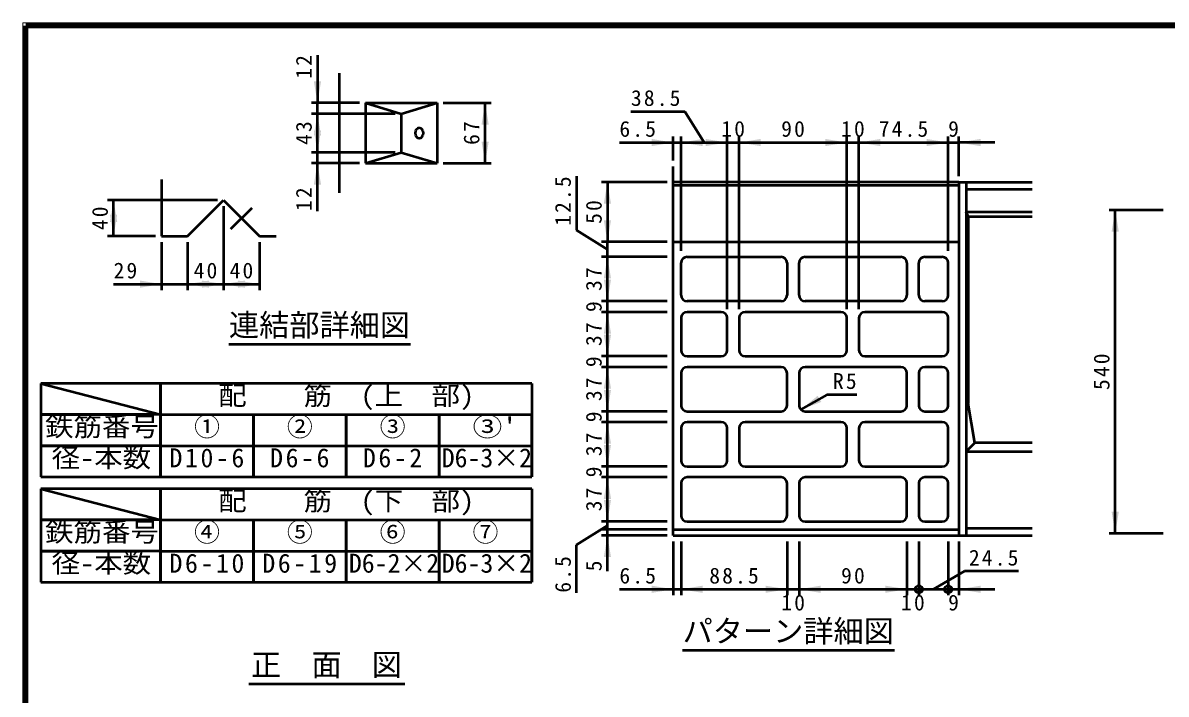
# Model space of a CAD drawing. Units: millimetres, scale not verified. Extents: x 100 to 4105, y 100 to 2870.
# Drawn here: x 100 to 2009, y 1749 to 2870 of the extents above; entities that cross this region are included whole.
import ezdxf
from ezdxf.enums import TextEntityAlignment as Align

# ---------------------------------------------------------------- set-up
doc = ezdxf.new("R2010")
doc.units = ezdxf.units.MM
doc.header["$LTSCALE"] = 5
doc.linetypes.add('USER1', pattern=[13.4, 10, -1.2, 1, -1.2])
doc.layers.add('V-nasSTD', color=7, linetype='Continuous', lineweight=35)
doc.styles.add('ＭＳ ゴシック', font='')
doc.styles.get('ＭＳ ゴシック').set_extended_font_data('MS Gothic')

msp = doc.modelspace()

# ---------------------------------------------------------------- hatches: boundary and pattern name
at = {"layer": 'V-nasSTD'}
for points in [[(585.914, 2772.268), (591.914, 2736.268), (597.914, 2772.268)], [(877.914, 2700.268), (871.914, 2736.268), (865.914, 2700.268)], [(597.914, 2682.268), (591.914, 2718.268), (585.914, 2682.268)], [(585.914, 2689.768), (591.914, 2653.768), (597.914, 2689.768)], [(1150.131, 2664.187), (1186.131, 2670.187), (1150.131, 2676.187)], [(1235.131, 2676.187), (1199.131, 2670.187), (1235.131, 2664.187)], [(1240.131, 2664.187), (1276.131, 2670.187), (1240.131, 2676.187)], [(1332.131, 2676.187), (1296.131, 2670.187), (1332.131, 2664.187)], [(1440.131, 2664.187), (1476.131, 2670.187), (1440.131, 2676.187)], [(1532.131, 2676.187), (1496.131, 2670.187), (1532.131, 2664.187)], [(1609.131, 2664.187), (1645.131, 2670.187), (1609.131, 2676.187)], [(1699.131, 2676.187), (1663.131, 2670.187), (1699.131, 2664.187)], [(865.914, 2671.768), (871.914, 2635.768), (877.914, 2671.768)], [(597.914, 2599.768), (591.914, 2635.768), (585.914, 2599.768)], [(1082.131, 2568.187), (1076.131, 2604.187), (1070.131, 2568.187)], [(257.494, 2537.695), (251.494, 2573.695), (245.494, 2537.695)], [(245.494, 2549.695), (251.494, 2513.695), (257.494, 2549.695)], [(1070.131, 2540.187), (1076.131, 2504.187), (1082.131, 2540.187)], [(1930.106, 2521.505), (1924.106, 2557.505), (1918.106, 2521.505)], [(1082.131, 2443.187), (1076.131, 2479.187), (1070.131, 2443.187)], [(295.494, 2427.695), (331.494, 2433.695), (295.494, 2439.695)], [(410.994, 2439.695), (374.994, 2433.695), (410.994, 2427.695)], [(398.994, 2427.695), (434.994, 2433.695), (398.994, 2439.695)], [(470.994, 2439.695), (434.994, 2433.695), (470.994, 2427.695)], [(458.994, 2427.695), (494.994, 2433.695), (458.994, 2439.695)], [(1070.131, 2441.187), (1076.131, 2405.187), (1082.131, 2441.187)], [(1082.131, 2351.187), (1076.131, 2387.187), (1070.131, 2351.187)], [(1070.131, 2349.187), (1076.131, 2313.187), (1082.131, 2349.187)], [(1082.131, 2259.187), (1076.131, 2295.187), (1070.131, 2259.187)], [(1070.131, 2257.187), (1076.131, 2221.187), (1082.131, 2257.187)], [(1427.237, 2247.312), (1399.06, 2224.116), (1433.237, 2236.92)], [(1082.131, 2167.187), (1076.131, 2203.187), (1070.131, 2167.187)], [(1070.131, 2165.187), (1076.131, 2129.187), (1082.131, 2165.187)], [(1082.131, 2075.187), (1076.131, 2111.187), (1070.131, 2075.187)], [(1070.131, 2073.187), (1076.131, 2037.187), (1082.131, 2073.187)], [(1918.106, 2053.505), (1924.106, 2017.505), (1930.106, 2053.505)], [(1082.131, 1978.187), (1076.131, 2014.187), (1070.131, 1978.187)], [(1150.131, 1918.187), (1186.131, 1924.187), (1150.131, 1930.187)], [(1235.131, 1930.187), (1199.131, 1924.187), (1235.131, 1918.187)], [(1340.131, 1918.187), (1376.131, 1924.187), (1340.131, 1930.187)], [(1432.131, 1930.187), (1396.131, 1924.187), (1432.131, 1918.187)], [(1540.131, 1918.187), (1576.131, 1924.187), (1540.131, 1930.187)], [(1699.131, 1930.187), (1663.131, 1924.187), (1699.131, 1918.187)]]:
    msp.add_hatch(color=256, dxfattribs=at).paths.add_polyline_path(points)

# ---------------------------------------------------------------- linework, layer by layer
at = {"layer": 'V-nasSTD', "lineweight": 100}
for p, q in [((105, 2865), (105, 105)), ((4100, 2865), (105, 2865))]:
    msp.add_line(p, q, dxfattribs=at)
at = {"layer": 'V-nasSTD', "lineweight": 50}
for p, q in [((591.914, 2816.268), (591.914, 2736.268)), ((628.414, 2786.018), (628.414, 2586.018)), ((661.914, 2736.268), (581.914, 2736.268)), ((591.914, 2718.268), (591.914, 2736.268)), ((671.914, 2736.268), (671.914, 2635.768)), ((671.914, 2736.268), (791.914, 2736.268)), ((671.914, 2736.268), (731.914, 2718.268)), ((731.914, 2718.268), (791.914, 2736.268)), ((791.914, 2736.268), (791.914, 2635.768)), ((801.914, 2736.268), (881.914, 2736.268)), ((871.914, 2635.768), (871.914, 2736.268)), ((721.914, 2718.268), (581.914, 2718.268)), ((591.914, 2653.768), (591.914, 2718.268)), ((731.914, 2718.268), (731.914, 2653.768)), ((1115.415, 2721.722), (1205.415, 2721.722)), ((1205.415, 2721.722), (1237.631, 2670.187)), ((1186.131, 2640.187), (1186.131, 2680.187)), ((1199.131, 2489.187), (1199.131, 2680.187)), ((1276.131, 2392.187), (1276.131, 2680.187)), ((1296.131, 2392.187), (1296.131, 2680.187)), ((1476.131, 2392.187), (1476.131, 2680.187)), ((1496.131, 2392.187), (1496.131, 2680.187)), ((1645.131, 2489.187), (1645.131, 2680.187)), ((1663.131, 2614.187), (1663.131, 2680.187)), ((721.914, 2653.768), (581.914, 2653.768)), ((591.914, 2635.768), (591.914, 2653.768)), ((671.914, 2635.768), (731.914, 2653.768)), ((731.914, 2653.768), (791.914, 2635.768)), ((1096.131, 2670.187), (1186.131, 2670.187)), ((1186.131, 2670.187), (1199.131, 2670.187)), ((1199.131, 2670.187), (1276.131, 2670.187)), ((1276.131, 2670.187), (1296.131, 2670.187)), ((1296.131, 2670.187), (1476.131, 2670.187)), ((1476.131, 2670.187), (1496.131, 2670.187)), ((1496.131, 2670.187), (1645.131, 2670.187)), ((1645.131, 2670.187), (1663.131, 2670.187)), ((1723.131, 2670.187), (1663.131, 2670.187)), ((661.914, 2635.768), (581.914, 2635.768)), ((591.914, 2555.768), (591.914, 2635.768)), ((671.914, 2635.768), (791.914, 2635.768)), ((801.914, 2635.768), (881.914, 2635.768)), ((1186.131, 2014.187), (1186.131, 2630.187)), ((331.494, 2608.695), (331.494, 2513.695)), ((1024.596, 2613.903), (1024.596, 2523.903)), ((1176.131, 2604.187), (1066.131, 2604.187)), ((1076.131, 2604.187), (1076.131, 2504.187)), ((1663.131, 2604.187), (1186.131, 2604.187)), ((1663.131, 2598.187), (1186.131, 2598.187)), ((1663.131, 2604.187), (1663.131, 2014.187)), ((1663.131, 2604.187), (1675.131, 2604.187)), ((1663.131, 2604.187), (1785.131, 2604.187)), ((1675.131, 2604.187), (1675.131, 2014.187)), ((1675.131, 2592.187), (1785.131, 2592.187)), ((424.994, 2573.695), (241.494, 2573.695)), ((251.494, 2513.695), (251.494, 2573.695)), ((374.994, 2513.695), (434.994, 2573.695)), ((434.994, 2573.695), (494.994, 2513.695)), ((434.994, 2563.695), (434.994, 2423.695)), ((1675.131, 2554.187), (1785.131, 2554.187)), ((1678.631, 2546.387), (1675.131, 2554.187)), ((1678.631, 2546.387), (1678.631, 2234.187)), ((1678.631, 2546.387), (1785.131, 2546.387)), ((2004.106, 2557.505), (1914.106, 2557.505)), ((1924.106, 2017.505), (1924.106, 2557.505)), ((1024.596, 2523.903), (1076.131, 2491.687)), ((321.494, 2513.695), (241.494, 2513.695)), ((331.494, 2513.695), (374.994, 2513.695)), ((331.494, 2503.695), (331.494, 2423.695)), ((374.994, 2503.695), (374.994, 2423.695)), ((494.994, 2513.695), (522.994, 2513.695)), ((494.994, 2503.695), (494.994, 2423.695)), ((1176.131, 2504.187), (1066.131, 2504.187)), ((1076.131, 2479.187), (1076.131, 2504.187)), ((1186.131, 2504.187), (1663.131, 2504.187)), ((1176.131, 2479.187), (1066.131, 2479.187)), ((1076.131, 2405.187), (1076.131, 2479.187)), ((1199.131, 2415.187), (1199.131, 2469.187)), ((1209.131, 2479.187), (1366.131, 2479.187)), ((1376.131, 2469.187), (1376.131, 2415.187)), ((1396.131, 2415.187), (1396.131, 2469.187)), ((1406.131, 2479.187), (1566.131, 2479.187)), ((1576.131, 2469.187), (1576.131, 2415.187)), ((1596.131, 2415.187), (1596.131, 2469.187)), ((1606.131, 2479.187), (1635.131, 2479.187)), ((1645.131, 2415.187), (1645.131, 2469.187)), ((251.494, 2433.695), (331.494, 2433.695)), ((331.494, 2433.695), (374.994, 2433.695)), ((374.994, 2433.695), (434.994, 2433.695)), ((434.994, 2433.695), (494.994, 2433.695)), ((1176.131, 2405.187), (1066.131, 2405.187)), ((1176.131, 2387.187), (1066.131, 2387.187)), ((1076.131, 2387.187), (1076.131, 2405.187)), ((1076.131, 2313.187), (1076.131, 2387.187)), ((1366.131, 2405.187), (1209.131, 2405.187)), ((1266.131, 2387.187), (1209.131, 2387.187)), ((1466.131, 2387.187), (1306.131, 2387.187)), ((1566.131, 2405.187), (1406.131, 2405.187)), ((1635.131, 2387.187), (1506.131, 2387.187)), ((1635.131, 2405.187), (1606.131, 2405.187)), ((1199.131, 2377.187), (1199.131, 2323.187)), ((1276.131, 2323.187), (1276.131, 2377.187)), ((1296.131, 2377.187), (1296.131, 2323.187)), ((1476.131, 2323.187), (1476.131, 2377.187)), ((1496.131, 2377.187), (1496.131, 2323.187)), ((1645.131, 2323.187), (1645.131, 2377.187)), ((444.156, 2333.451), (747.564, 2333.451)), ((1176.131, 2313.187), (1066.131, 2313.187)), ((1176.131, 2313.187), (1066.131, 2313.187)), ((1076.131, 2295.187), (1076.131, 2313.187)), ((1209.131, 2313.187), (1266.131, 2313.187)), ((1306.131, 2313.187), (1466.131, 2313.187)), ((1506.131, 2313.187), (1635.131, 2313.187)), ((1176.131, 2295.187), (1066.131, 2295.187)), ((1076.131, 2221.187), (1076.131, 2295.187)), ((1366.131, 2295.187), (1209.131, 2295.187)), ((1566.131, 2295.187), (1406.131, 2295.187)), ((1635.131, 2295.187), (1606.131, 2295.187)), ((1199.131, 2285.187), (1199.131, 2231.187)), ((1376.131, 2231.187), (1376.131, 2285.187)), ((1396.131, 2285.187), (1396.131, 2231.187)), ((1576.131, 2231.187), (1576.131, 2285.187)), ((1596.131, 2285.187), (1596.131, 2231.187)), ((1645.131, 2231.187), (1645.131, 2285.187)), ((130, 2267.896), (130, 2215.896)), ((330, 2267.896), (130, 2267.896)), ((130, 2267.896), (330, 2215.896)), ((330, 2215.896), (330, 2267.896)), ((330, 2267.896), (330, 2215.896)), ((485, 2267.896), (330, 2267.896)), ((640, 2267.896), (485, 2267.896)), ((795, 2267.896), (640, 2267.896)), ((950, 2267.896), (795, 2267.896)), ((950, 2267.896), (950, 2215.896)), ((1442.362, 2249.116), (1399.06, 2224.116)), ((1492.362, 2249.116), (1442.362, 2249.116)), ((1689.506, 2168.528), (1678.631, 2234.187)), ((130, 2215.896), (295, 2215.896)), ((130, 2215.896), (130, 2163.896)), ((330, 2215.896), (130, 2215.896)), ((330, 2215.896), (485, 2215.896)), ((330, 2163.896), (330, 2215.896)), ((330, 2215.896), (330, 2163.896)), ((485, 2215.896), (640, 2215.896)), ((485, 2163.896), (485, 2215.896)), ((485, 2215.896), (485, 2163.896)), ((640, 2215.896), (795, 2215.896)), ((640, 2163.896), (640, 2215.896)), ((640, 2215.896), (640, 2163.896)), ((795, 2215.896), (950, 2215.896)), ((795, 2163.896), (795, 2215.896)), ((795, 2215.896), (795, 2163.896)), ((950, 2163.896), (950, 2215.896)), ((950, 2163.896), (950, 2215.896)), ((950, 2215.896), (950, 2163.896)), ((1176.131, 2221.187), (1066.131, 2221.187)), ((1176.131, 2221.187), (1066.131, 2221.187)), ((1076.131, 2203.187), (1076.131, 2221.187)), ((1209.131, 2221.187), (1366.131, 2221.187)), ((1406.131, 2221.187), (1566.131, 2221.187)), ((1606.131, 2221.187), (1635.131, 2221.187)), ((1176.131, 2203.187), (1066.131, 2203.187)), ((1076.131, 2129.187), (1076.131, 2203.187)), ((1266.131, 2203.187), (1209.131, 2203.187)), ((1466.131, 2203.187), (1306.131, 2203.187)), ((1635.131, 2203.187), (1506.131, 2203.187)), ((1199.131, 2193.187), (1199.131, 2139.187)), ((1276.131, 2139.187), (1276.131, 2193.187)), ((1296.131, 2193.187), (1296.131, 2139.187)), ((1476.131, 2139.187), (1476.131, 2193.187)), ((1496.131, 2193.187), (1496.131, 2139.187)), ((1645.131, 2139.187), (1645.131, 2193.187)), ((130, 2163.896), (295, 2163.896)), ((130, 2163.896), (130, 2111.896)), ((330, 2163.896), (130, 2163.896)), ((330, 2163.896), (485, 2163.896)), ((330, 2111.896), (330, 2163.896)), ((330, 2163.896), (330, 2111.896)), ((485, 2163.896), (640, 2163.896)), ((485, 2111.896), (485, 2163.896)), ((485, 2163.896), (485, 2111.896)), ((640, 2163.896), (795, 2163.896)), ((640, 2111.896), (640, 2163.896)), ((640, 2163.896), (640, 2111.896)), ((795, 2163.896), (950, 2163.896)), ((795, 2111.896), (795, 2163.896)), ((795, 2163.896), (795, 2111.896)), ((950, 2111.896), (950, 2163.896)), ((950, 2111.896), (950, 2163.896)), ((950, 2163.896), (950, 2111.896)), ((1689.506, 2168.528), (1675.131, 2154.187)), ((1785.131, 2168.528), (1689.506, 2168.528)), ((1675.131, 2154.187), (1785.131, 2154.187)), ((1176.131, 2129.187), (1066.131, 2129.187)), ((1176.131, 2129.187), (1066.131, 2129.187)), ((1076.131, 2111.187), (1076.131, 2129.187)), ((1209.131, 2129.187), (1266.131, 2129.187)), ((1306.131, 2129.187), (1466.131, 2129.187)), ((1506.131, 2129.187), (1635.131, 2129.187)), ((130, 2111.896), (330, 2111.896)), ((330, 2111.896), (485, 2111.896)), ((485, 2111.896), (640, 2111.896)), ((640, 2111.896), (795, 2111.896)), ((795, 2111.896), (950, 2111.896)), ((1176.131, 2111.187), (1066.131, 2111.187)), ((1076.131, 2037.187), (1076.131, 2111.187)), ((1199.131, 2101.187), (1199.131, 2047.187)), ((1366.131, 2111.187), (1209.131, 2111.187)), ((1376.131, 2047.187), (1376.131, 2101.187)), ((1396.131, 2101.187), (1396.131, 2047.187)), ((1566.131, 2111.187), (1406.131, 2111.187)), ((1576.131, 2047.187), (1576.131, 2101.187)), ((1596.131, 2101.187), (1596.131, 2047.187)), ((1635.131, 2111.187), (1606.131, 2111.187)), ((1645.131, 2047.187), (1645.131, 2101.187)), ((130, 2091.896), (130, 2039.896)), ((330, 2091.896), (130, 2091.896)), ((130, 2091.896), (330, 2039.896)), ((330, 2039.896), (330, 2091.896)), ((330, 2091.896), (330, 2039.896)), ((485, 2091.896), (330, 2091.896)), ((640, 2091.896), (485, 2091.896)), ((795, 2091.896), (640, 2091.896)), ((950, 2091.896), (795, 2091.896)), ((950, 2091.896), (950, 2039.896)), ((130, 2039.896), (295, 2039.896)), ((130, 2039.896), (130, 1987.896)), ((330, 2039.896), (130, 2039.896)), ((330, 2039.896), (485, 2039.896)), ((330, 1987.896), (330, 2039.896)), ((330, 2039.896), (330, 1987.896)), ((485, 2039.896), (640, 2039.896)), ((485, 1987.896), (485, 2039.896)), ((485, 2039.896), (485, 1987.896)), ((640, 2039.896), (795, 2039.896)), ((640, 1987.896), (640, 2039.896)), ((640, 2039.896), (640, 1987.896)), ((795, 2039.896), (950, 2039.896)), ((795, 1987.896), (795, 2039.896)), ((795, 2039.896), (795, 1987.896)), ((950, 1987.896), (950, 2039.896)), ((950, 1987.896), (950, 2039.896)), ((950, 2039.896), (950, 1987.896)), ((1024.596, 1998.471), (1076.131, 2030.687)), ((1176.131, 2037.187), (1066.131, 2037.187)), ((1176.131, 2024.187), (1066.131, 2024.187)), ((1076.131, 2024.187), (1076.131, 2037.187)), ((1076.131, 2014.187), (1076.131, 2024.187)), ((1186.131, 2024.187), (1663.131, 2024.187)), ((1209.131, 2037.187), (1366.131, 2037.187)), ((1406.131, 2037.187), (1566.131, 2037.187)), ((1606.131, 2037.187), (1635.131, 2037.187)), ((1675.131, 2026.187), (1785.131, 2026.187)), ((1176.131, 2014.187), (1066.131, 2014.187)), ((1076.131, 1954.187), (1076.131, 2014.187)), ((1186.131, 2014.187), (1663.131, 2014.187)), ((1663.131, 2014.187), (1675.131, 2014.187)), ((1663.131, 2014.187), (1675.131, 2014.187)), ((1675.131, 2014.187), (1785.131, 2014.187)), ((2004.106, 2017.505), (1914.106, 2017.505)), ((130, 1987.896), (295, 1987.896)), ((130, 1987.896), (130, 1935.896)), ((330, 1987.896), (130, 1987.896)), ((330, 1987.896), (485, 1987.896)), ((330, 1935.896), (330, 1987.896)), ((330, 1987.896), (330, 1935.896)), ((485, 1987.896), (640, 1987.896)), ((485, 1935.896), (485, 1987.896)), ((485, 1987.896), (485, 1935.896)), ((640, 1987.896), (795, 1987.896)), ((640, 1935.896), (640, 1987.896)), ((640, 1987.896), (640, 1935.896)), ((795, 1987.896), (950, 1987.896)), ((795, 1935.896), (795, 1987.896)), ((795, 1987.896), (795, 1935.896)), ((950, 1935.896), (950, 1987.896)), ((950, 1935.896), (950, 1987.896)), ((950, 1987.896), (950, 1935.896)), ((1024.596, 1918.471), (1024.596, 1998.471)), ((1186.131, 2004.187), (1186.131, 1914.187)), ((1199.131, 2004.187), (1199.131, 1914.187)), ((1376.131, 2004.187), (1376.131, 1914.187)), ((1396.131, 2004.187), (1396.131, 1914.187)), ((1576.131, 2004.187), (1576.131, 1914.187)), ((1596.131, 2004.187), (1596.131, 1914.187)), ((1645.131, 2004.187), (1645.131, 1914.187)), ((1663.131, 2004.187), (1663.131, 1914.187)), ((1672.593, 1954.187), (1620.631, 1924.187)), ((1762.593, 1954.187), (1672.593, 1954.187)), ((130, 1935.896), (330, 1935.896)), ((330, 1935.896), (485, 1935.896)), ((485, 1935.896), (640, 1935.896)), ((640, 1935.896), (795, 1935.896)), ((795, 1935.896), (950, 1935.896)), ((1096.131, 1924.187), (1186.131, 1924.187)), ((1186.131, 1924.187), (1199.131, 1924.187)), ((1199.131, 1924.187), (1376.131, 1924.187)), ((1376.131, 1924.187), (1396.131, 1924.187)), ((1396.131, 1924.187), (1576.131, 1924.187)), ((1576.131, 1924.187), (1596.131, 1924.187)), ((1596.131, 1924.187), (1645.131, 1924.187)), ((1645.131, 1924.187), (1663.131, 1924.187)), ((1663.131, 1924.187), (1723.131, 1924.187)), ((1201.677, 1822.424), (1555.686, 1822.424)), ((477.126, 1766.244), (737.932, 1766.244))]:
    msp.add_line(p, q, dxfattribs=at)
at = {"layer": 'V-nasSTD', "linetype": 'USER1', "lineweight": 50}
msp.add_line((447.316, 2526.017), (482.672, 2561.373), dxfattribs=at)
at = {"layer": 'V-nasSTD', "lineweight": 13}
msp.add_lwpolyline([(100, 100), (100, 2870), (4105, 2870), (4105, 100)], close=True, dxfattribs=at)
at = {"layer": 'V-nasSTD', "lineweight": 50}
for centre in [(1596.131, 1924.187), (1645.131, 1924.187)]:
    msp.add_circle(centre, 6, dxfattribs=at)
for centre, start, end in [((1209.131, 2469.187), 90, 180), ((1366.131, 2469.187), 0, 90), ((1406.131, 2469.187), 90, 180), ((1566.131, 2469.187), 0, 90), ((1606.131, 2469.187), 90, 180), ((1635.131, 2469.187), 0, 90), ((1209.131, 2415.187), 180, 270), ((1366.131, 2415.187), 270, 0), ((1406.131, 2415.187), 180, 270), ((1566.131, 2415.187), 270, 0), ((1606.131, 2415.187), 180, 270), ((1635.131, 2415.187), 270, 0), ((1209.131, 2377.187), 90, 180), ((1266.131, 2377.187), 0, 90), ((1306.131, 2377.187), 90, 180), ((1466.131, 2377.187), 0, 90), ((1506.131, 2377.187), 90, 180), ((1635.131, 2377.187), 0, 90), ((1209.131, 2323.187), 180, 270), ((1266.131, 2323.187), 270, 0), ((1306.131, 2323.187), 180, 270), ((1466.131, 2323.187), 270, 0), ((1506.131, 2323.187), 180, 270), ((1635.131, 2323.187), 270, 0), ((1209.131, 2285.187), 90, 180), ((1366.131, 2285.187), 0, 90), ((1406.131, 2285.187), 90, 180), ((1566.131, 2285.187), 0, 90), ((1606.131, 2285.187), 90, 180), ((1635.131, 2285.187), 0, 90), ((1209.131, 2231.187), 180, 270), ((1366.131, 2231.187), 270, 0), ((1406.131, 2231.187), 180, 270), ((1566.131, 2231.187), 270, 0), ((1606.131, 2231.187), 180, 270), ((1635.131, 2231.187), 270, 0), ((1209.131, 2193.187), 90, 180), ((1266.131, 2193.187), 0, 90), ((1306.131, 2193.187), 90, 180), ((1466.131, 2193.187), 0, 90), ((1506.131, 2193.187), 90, 180), ((1635.131, 2193.187), 0, 90), ((1209.131, 2139.187), 180, 270), ((1266.131, 2139.187), 270, 0), ((1306.131, 2139.187), 180, 270), ((1466.131, 2139.187), 270, 0), ((1506.131, 2139.187), 180, 270), ((1635.131, 2139.187), 270, 0), ((1209.131, 2101.187), 90, 180), ((1366.131, 2101.187), 0, 90), ((1406.131, 2101.187), 90, 180), ((1566.131, 2101.187), 0, 90), ((1606.131, 2101.187), 90, 180), ((1635.131, 2101.187), 0, 90), ((1209.131, 2047.187), 180, 270), ((1366.131, 2047.187), 270, 0), ((1406.131, 2047.187), 180, 270), ((1566.131, 2047.187), 270, 0), ((1606.131, 2047.187), 180, 270), ((1635.131, 2047.187), 270, 0)]:
    msp.add_arc(centre, 10, start, end, dxfattribs=at)
msp.add_ellipse((761.914, 2686.018), major_axis=(0, 9), ratio=0.707107, dxfattribs=at)

# ---------------------------------------------------------------- texts
at = {"layer": 'V-nasSTD', "style": 'ＭＳ ゴシック'}
for s, height, p in [('9', 26.39, (1645.131, 2706.187)), ('連結部詳細図', 36.95, (444.156, 2383.851)), ('①', 31.67, (385.9, 2211.496)), ('②', 31.67, (540.9, 2211.496)), ('③', 31.67, (695.9, 2211.496)), ('D6-3×2', 31.67, (799.4, 2159.496)), ('④', 31.67, (385.9, 2035.496)), ('⑤', 31.67, (540.9, 2035.496)), ('⑥', 31.67, (695.9, 2035.496)), ('⑦', 31.67, (850.9, 2035.496)), ('D6-2×2', 31.67, (644.4, 1983.496)), ('D6-3×2', 31.67, (799.4, 1983.496)), ('9', 26.39, (1645.131, 1915.187)), ('パターン詳細図', 36.95, (1201.677, 1872.824)), ('正\u3000面\u3000図', 36.95, (481.126, 1816.644))]:
    msp.add_text(s, height=height, dxfattribs=at).set_placement(p, align=Align.TOP_LEFT)
for s, p in [('9', (1040.131, 2387.187)), ('9', (1040.131, 2295.187)), ('9', (1040.131, 2203.187)), ('9', (1040.131, 2111.187)), ('5', (1040.131, 1954.187))]:
    msp.add_text(s, height=26.39, rotation=90, dxfattribs=at).set_placement(p, align=Align.TOP_LEFT)
for s, width, p in [('配\u3000\u3000筋\u3000(上\u3000部)', 1.1, (426.16, 2263.496)), ('鉄筋番号', 1.1, (137.12, 2211.496)), ("③'", 1.15, (850.9, 2211.496)), ('径-本数', 1.1, (147.92, 2159.496)), ('配\u3000\u3000筋\u3000(下\u3000部)', 1.1, (426.16, 2087.496)), ('鉄筋番号', 1.1, (137.12, 2035.496)), ('径-本数', 1.1, (147.92, 1983.496))]:
    msp.add_text(s, height=31.67, dxfattribs=dict(at, width=width)).set_placement(p, align=Align.TOP_LEFT)
at = {"layer": 'V-nasSTD', "char_height": 26.39, "attachment_point": 1, "rotation": 90, "style": 'ＭＳ ゴシック'}
for s, insert in [('\\T1.2;12', (555.914, 2776.668)), ('\\T1.2;43', (555.914, 2666.218)), ('\\T1.2;67', (835.914, 2666.218)), ('\\T1.2;12.5', (988.596, 2531.103)), ('\\T1.2;12', (555.914, 2555.768)), ('\\T1.2;40', (215.494, 2523.895)), ('\\T1.2;50', (1040.131, 2534.387)), ('\\T1.2;37', (1040.131, 2422.387)), ('\\T1.2;37', (1040.131, 2330.387)), ('\\T1.2;540', (1888.106, 2256.905)), ('\\T1.2;37', (1040.131, 2238.387)), ('\\T1.2;37', (1040.131, 2146.387)), ('\\T1.2;37', (1040.131, 2054.387)), ('\\T1.2;6.5', (988.596, 1918.471))]:
    msp.add_mtext(s, dxfattribs=dict(at, insert=insert))
at = {"layer": 'V-nasSTD', "attachment_point": 1, "style": 'ＭＳ ゴシック'}
for s, insert, char_height in [('\\T1.2;38.5', (1115.415, 2757.722), 26.39), ('\\T1.2;6.5', (1096.131, 2706.187), 26.39), ('\\T1.2;10', (1266.331, 2706.187), 26.39), ('\\T1.2;90', (1366.331, 2706.187), 26.39), ('\\T1.2;10', (1466.331, 2706.187), 26.39), ('\\T1.2;74.5', (1529.231, 2706.187), 26.39), ('\\T1.2;29', (251.494, 2469.695), 26.39), ('\\T1.2;40', (385.194, 2469.695), 26.39), ('\\T1.2;40', (445.194, 2469.695), 26.39), ('\\T1.2;R5', (1452.762, 2285.116), 26.39), ('\\T1.2;D10-6', (344.86, 2159.496), 31.67), ('\\T1.2;D6-6', (512.82, 2159.496), 31.67), ('\\T1.2;D6-2', (667.82, 2159.496), 31.67), ('\\T1.2;24.5', (1679.793, 1990.187), 26.39), ('\\T1.2;D6-10', (344.86, 1983.496), 31.67), ('\\T1.2;D6-19', (499.86, 1983.496), 31.67), ('\\T1.2;6.5', (1096.131, 1960.187), 26.39), ('\\T1.2;88.5', (1246.231, 1960.187), 26.39), ('\\T1.2;90', (1466.331, 1960.187), 26.39), ('\\T1.2;10', (1366.476, 1915.187), 26.39), ('\\T1.2;10', (1566.476, 1915.187), 26.39)]:
    msp.add_mtext(s, dxfattribs=dict(at, insert=insert, char_height=char_height))

doc.saveas('drawing.dxf')
